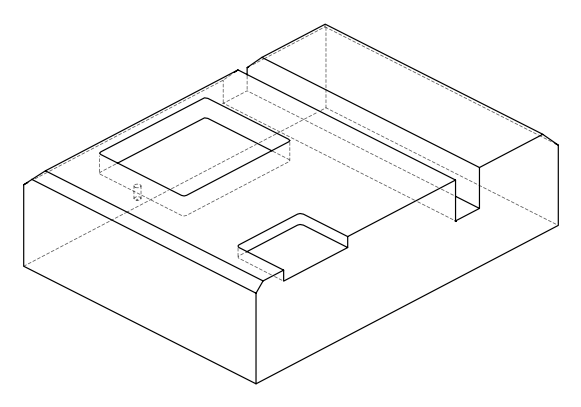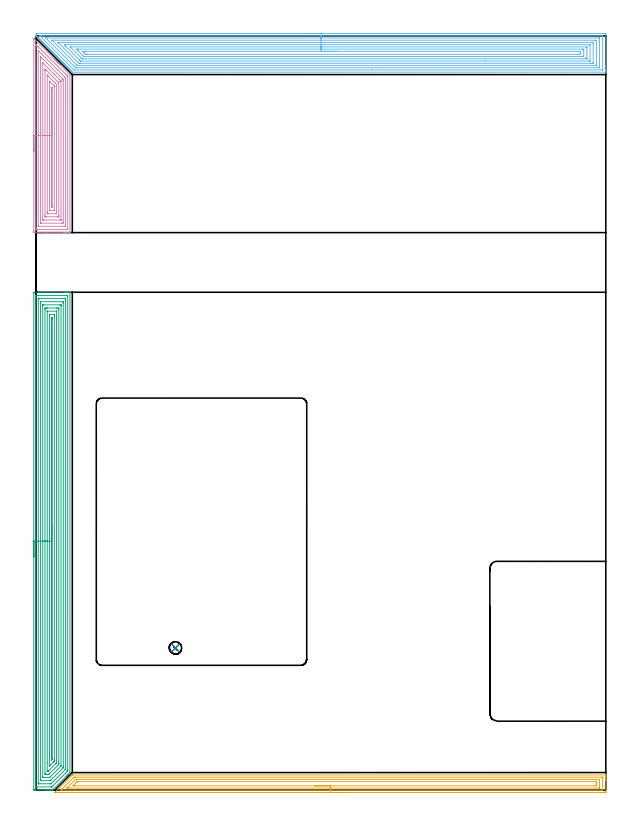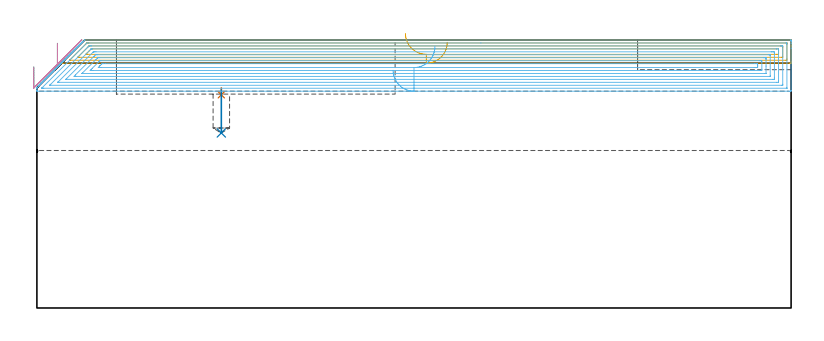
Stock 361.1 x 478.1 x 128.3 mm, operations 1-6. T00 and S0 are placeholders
(PLAN: 9 operations, 5 tool changes, 299 min)
(1 SPOT_DRILL | STEP1POCKET | NXT0321_9005460120000 | 0.03 min | 2796 mm3)
(2 DRILL_BLIND_HOLE_INTO_CENTER | STEP1POCKET | UGT0301_198 | 0.09 min | 854 mm3)
(3 AREA_MILL | FG_CHAMFER_SURFACE | UGT0205_001 | 22.74 min | 84876 mm3)
(4 AREA_MILL_1 | FG_CHAMFER_SURFACE_1 | UGT0205_001 | 8.26 min | 34534 mm3)
(5 AREA_MILL_2 | FG_CHAMFER_SURFACE_2 | UGT0205_001 | 11.28 min | 21065 mm3)
(6 AREA_MILL_3 | FG_CHAMFER_SURFACE_3 | UGT0205_001 | 25.62 min | 104254 mm3)
(7 MILL_RECTANGULAR_POCKET | POCKET_RECTANGULAR_STRAIGHT | NXT0201_008 | Follow Part, ap 1.5, ae 75% | 184.69 min | 582207 mm3)
(8 MILL_SLOT | SLOT_PARTIAL_RECTANGULAR | UGT0201_126 | Follow Part, ap 2, ae 75% | 34.03 min | 105619 mm3)
(9 MILL_RECTANGULAR_SLOT | SLOT_RECTANGULAR | UGT0201_004 | Follow Part, ap 8, ae 75% | 12.22 min | 717894 mm3)
(TOOL NXT0321_9005460120000 | NC Spot Drill, 142deg, 12mm, Carbide, Uncoated | D12 PA142 FL30 Z2)
(TOOL UGT0301_198 | Twist Drill 7.9 mm | D7.9 PA118 FL73 Z2)
(TOOL UGT0205_001 | Chamfer Mill 20 x 3 x 45 deg. | D20 FL50 Z2)
(TOOL NXT0201_008 | ENDMILL 6mm [2P460-0600-NA 1630] | D6 FL26 Z6)
(TOOL UGT0201_126 | Carbide End Mill 8.0 | D8 FL15 Z4)
(TOOL UGT0201_004 | End Mill 32 mm | D32 FL53 Z6)
(OP 1 SPOT_DRILL)
G17 G21 G94 G90
T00 M6
G54
G17 G0 G90 X88.3 Y90.1 S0 M3
G43 Z138.3 H0
G94 G81 G98 Z102.06 F250. R105.4
G80
M5
M2
(OP 2 DRILL_BLIND_HOLE_INTO_CENTER)
G17 G21 G94 G90
T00 M6
G54
G17 G0 G90 X88.3 Y90.1 S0 M3
G43 Z138.3 H0
G94 G81 G98 Z83.8 F250. R104.4
G80
M5
M2
(OP 3 AREA_MILL)
G17 G21 G94 G90
T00 M6
G54
G17 G0 G90 X-1.5 Y147.8 S1061 M3
G43 Z138.3 H0
Z115.4
G94 G1 Y147.838 Z114.528 F250.
Y147.952 Z113.664
Y148.141 Z112.812
Y148.403 Z111.98
Y148.737 Z111.174
Y149.14 Z110.4
Y149.609 Z109.664
Y150.14 Z108.972
Y150.729 Z108.329
Y151.372 Z107.74
Y152.064 Z107.209
Y152.8 Z106.74
Y153.574 Z106.337
Y154.38 Z106.003
Y155.212 Z105.741
Y156.064 Z105.552
Y156.928 Z105.438
Y157.8 Z105.4
Y314.986
X-1.496 Y315.435 Z105.402
X-1.492 Y315.59 Z105.406
X-1.334 Y315.6 Z105.564
X17.711 Z124.606
X18.317 Z125.211
X18.866 Z125.763
X19.197 Z126.094
X19.747 Z126.643
X20.078 Z126.973
X20.741 Z127.64
X21.068 Z127.968
X21.4 Y315.597 Z128.29
Y315.595 Z128.291
Y315.432 Z128.3
Y11.1 Z128.299
X20.144 Y9.843 Z127.042
X20.078 Y9.777 Z126.975
X19.894 Y9.594 Z126.793
X19.846 Y9.546 Z126.745
X19.197 Y8.896 Z126.094
X19.048 Y8.748 Z125.948
X10.39 Y0.091 Z117.288
X10.307 Y0.01 Z117.203
X10.059 Y0. Z116.958
X9.292 Z116.191
X8.629 Z115.524
X7.417 Z114.314
X6.868 Z113.762
X6.262 Z113.157
X-1.059 Z105.838
X-1.336 Y0.002 Z105.562
X-1.492 Y0.01 Z105.406
X-1.499 Y0.168 Z105.399
X-1.5 Y0.615 Z105.4
Y157.8
X-0.086 Z106.814
X-0.085 Y313.105 Z106.815
X-0.084 Y313.199 Z106.816
X-0.079 Y313.589 Z106.821
X0.31 Y313.597 Z107.21
X0.703 Y313.599 Z107.603
X1.188 Y313.6 Z108.088
X19.197 Y313.599 Z126.097
X19.687 Y313.596 Z126.587
X19.891 Y313.59 Z126.791
X19.979 Y313.562 Z126.879
X19.984 Y313.295 Z126.884
X19.985 Y313.199 Z126.885
X19.986 Y13.118 Z126.886
X19.982 Y12.323 Z126.882
X19.979 Y12.225 Z126.879
X19.97 Y12.132 Z126.87
X19.895 Y12.052 Z126.795
X19.779 Y11.931 Z126.679
X19.633 Y11.783 Z126.533
X19.197 Y11.347 Z126.097
X10.251 Y2.401 Z117.151
X9.873 Y2.032 Z116.773
X9.851 Y2.013 Z116.751
X9.806 Y2.008 Z116.706
X9.707 Y2.004 Z116.607
X9.51 Y2.001 Z116.41
X0.703 Z107.603
X0.214 Y2.004 Z107.114
X0.009 Y2.01 Z106.909
X-0.079 Y2.038 Z106.821
X-0.084 Y2.305 Z106.816
X-0.085 Y2.401 Z106.815
X-0.086 Y157.8 Z106.814
X1.328 Z108.228
X1.329 Y310.778 Z108.229
X1.334 Y311.413 Z108.234
X1.336 Y311.541 Z108.236
X1.343 Y311.591 Z108.243
X1.403 Y311.596 Z108.303
X1.583 Y311.598 Z108.483
X2.28 Y311.6 Z109.18
X18.133 Z125.033
X18.317 Y311.598 Z125.217
X18.501 Y311.593 Z125.401
X18.552 Y311.59 Z125.452
X18.565 Y311.583 Z125.465
X18.567 Y311.567 Z125.467
X18.57 Y311.499 Z125.47
X18.571 Y311.413 Z125.471
Y311.155
Y13.753
X18.57 Y13.435 Z125.47
X18.567 Y13.277 Z125.467
X18.565 Y13.2 Z125.465
X18.554 Y13.165 Z125.454
X18.515 Y13.118 Z125.415
X18.417 Y13.017 Z125.317
X18.317 Y12.916 Z125.217
X9.548 Y4.148 Z116.448
X9.51 Y4.112 Z116.41
X9.418 Y4.029 Z116.318
X9.335 Y4.01 Z116.235
X9.161 Y4.006 Z116.061
X8.813 Y4.001 Z115.713
X1.767 Y4. Z108.667
X1.583 Y4.002 Z108.483
X1.399 Y4.007 Z108.299
X1.348 Y4.01 Z108.248
X1.335 Y4.017 Z108.235
X1.333 Y4.033 Z108.233
X1.33 Y4.101 Z108.23
X1.329 Y4.187 Z108.229
X1.328 Y4.445 Z108.228
Y157.8
X2.743 Z109.643
Y309.344
X2.745 Y309.548 Z109.645
X2.748 Y309.581 Z109.648
X2.75 Y309.59 Z109.65
X2.758 Y309.593 Z109.658
X2.811 Y309.598 Z109.711
X2.918 Y309.599 Z109.818
X16.555 Y309.6 Z123.455
X16.985 Y309.598 Z123.885
X17.086 Y309.596 Z123.986
X17.135 Y309.591 Z124.035
X17.151 Y309.587 Z124.051
X17.152 Y309.572 Z124.052
X17.155 Y309.47 Z124.055
X17.157 Y309.017 Z124.057
Y308.734
Y15.187
X17.156 Y14.904 Z124.056
X17.152 Y14.299 Z124.052
X17.15 Y14.227 Z124.05
X17.117 Y14.178 Z124.017
X16.959 Y14.011 Z123.859
X16.757 Y13.806 Z123.657
X16.555 Y13.604 Z123.455
X9.51 Y6.559 Z116.41
X9.217 Y6.27 Z116.117
X9.018 Y6.077 Z115.918
X8.947 Y6.01 Z115.847
X8.602 Y6. Z115.502
X3.345 Z110.245
X2.915 Y6.002 Z109.815
X2.814 Y6.004 Z109.714
X2.765 Y6.009 Z109.665
X2.749 Y6.013 Z109.649
X2.748 Y6.028 Z109.648
X2.745 Y6.13 Z109.645
X2.743 Y6.583 Z109.643
Y6.866
Y157.8
X4.157 Z111.057
Y307.086
X4.159 Y307.225 Z111.059
X4.164 Y307.502 Z111.064
X4.171 Y307.591 Z111.071
X4.186 Y307.594 Z111.086
X4.225 Y307.596 Z111.125
X4.463 Y307.6 Z111.363
X15.032 Z121.932
X15.675 Y307.596 Z122.575
X15.717 Y307.594 Z122.617
X15.734 Y307.591 Z122.634
X15.738 Y307.433 Z122.638
X15.742 Y307.156 Z122.642
X15.743 Y307.017 Z122.643
Y306.948
Y15.658
X15.741 Y15.52 Z122.641
X15.736 Y15.247 Z122.636
X15.675 Y15.18 Z122.575
X15.54 Y15.04 Z122.44
X15.406 Y14.904 Z122.306
X9.154 Y8.652 Z116.054
X8.889 Y8.389 Z115.789
X8.629 Y8.134 Z115.529
X8.505 Y8.016 Z115.405
X8.384 Y8.007 Z115.284
X7.748 Y8.001 Z114.648
X7.511 Y8. Z114.411
X4.869 Z111.769
X4.225 Y8.004 Z111.125
X4.183 Y8.006 Z111.083
X4.166 Y8.009 Z111.066
X4.162 Y8.166 Z111.062
X4.158 Y8.444 Z111.058
X4.157 Y8.583 Z111.057
Y8.652
Y157.8
X5.571 Z112.471
X5.572 Y304.689 Z112.472
X5.575 Y305.161 Z112.475
X5.578 Y305.576 Z112.478
X5.987 Y305.59 Z112.887
X6.437 Y305.598 Z113.337
X6.868 Y305.6 Z113.768
X7.316 Z114.216
X13.033 Z119.933
X13.483 Y305.598 Z120.383
X13.913 Y305.59 Z120.813
X14.322 Y305.573 Z121.222
X14.326 Y305.161 Z121.226
X14.328 Y304.741 Z121.228
X14.329 Y17.583 Z121.229
X14.328 Y17.163 Z121.228
X14.324 Y16.69 Z121.224
X14.319 Y16.279 Z121.219
X13.85 Y15.797 Z120.75
X8.491 Y10.439 Z115.391
X8.113 Y10.069 Z115.013
X8.062 Y10.021 Z114.962
X7.964 Y10.01 Z114.864
X7.748 Y10.005 Z114.648
X7.3 Y10.001 Z114.2
X6.868 Y10. Z113.768
X6.418 Y10.002 Z113.318
X5.987 Y10.01 Z112.887
X5.578 Y10.027 Z112.478
X5.574 Y10.439 Z112.474
X5.572 Y10.859 Z112.472
X5.571 Y157.8 Z112.471
X6.985 Z113.885
X6.986 Y303.256 Z113.886
Y303.375
X6.99 Y303.567 Z113.89
X6.991 Y303.584 Z113.891
X7.039 Y303.59 Z113.939
X7.157 Y303.596 Z114.057
X7.305 Y303.599 Z114.205
X12.811 Y303.6 Z119.711
X12.875 Y303.597 Z119.775
X12.894 Y303.594 Z119.794
X12.908 Y303.588 Z119.808
X12.91 Y303.562 Z119.81
X12.914 Y303.496 Z119.814
X12.915 Y298.162 Z119.815
X12.914 Y17.704 Z119.814
X12.912 Y17.583 Z119.812
X12.908 Y17.391 Z119.808
X12.895 Y17.304 Z119.795
X12.835 Y17.241 Z119.735
X12.664 Y17.064 Z119.564
X12.293 Y16.69 Z119.193
X7.787 Y12.185 Z114.687
X7.748 Y12.147 Z114.648
X7.605 Y12.015 Z114.505
X7.454 Y12.009 Z114.354
X7.089 Y12.001 Z113.989
X7.025 Y12.003 Z113.925
X7.006 Y12.006 Z113.906
X6.992 Y12.012 Z113.892
X6.99 Y12.038 Z113.89
X6.986 Y12.104 Z113.886
X6.985 Y17.524 Z113.885
Y157.8
X8.4 Z115.3
Y300.696
X8.401 Y300.927 Z115.301
X8.407 Y301.589 Z115.307
X8.618 Y301.6 Z115.518
X8.629 Z115.529
X11.271 Y301.599 Z118.171
X11.493 Y301.589 Z118.393
X11.497 Y301.36 Z118.397
X11.5 Y300.696 Z118.4
Y300.463
Y19.138
X11.495 Y18.477 Z118.395
X11.493 Y18.365 Z118.393
X11.443 Y18.302 Z118.343
X11.271 Y18.122 Z118.171
X11.005 Y17.853 Z117.905
X10.737 Y17.583 Z117.637
X8.789 Y15.635 Z115.689
X8.629 Y15.476 Z115.529
X8.47 Y15.32 Z115.37
X8.425 Y15.279 Z115.325
X8.406 Y15.265 Z115.306
X8.404 Y15.286 Z115.304
X8.401 Y15.409 Z115.301
X8.4 Y16.03 Z115.3
Y157.8
X9.814 Z116.714
Y298.91
X9.816 Y299.218 Z116.716
X9.82 Y299.488 Z116.72
X9.836 Y299.59 Z116.736
X9.95 Y299.592 Z116.85
X10.064 Y299.59 Z116.964
X10.079 Y299.493 Z116.979
X10.084 Y299.22 Z116.984
X10.086 Y298.91 Z116.986
Y298.633
Y20.263
X10.085 Y19.986 Z116.985
X10.079 Y19.685 Z116.979
X10.067 Y19.37 Z116.967
X9.986 Y19.284 Z116.886
X9.945 Y19.242 Z116.845
X9.885 Y19.182 Z116.785
X9.845 Y19.147 Z116.745
X9.821 Y19.129 Z116.721
X9.819 Y19.143 Z116.719
X9.815 Y19.234 Z116.715
X9.814 Y19.37 Z116.714
Y19.637
Y157.8
Y158.672 Z116.752
Y159.537 Z116.866
Y160.388 Z117.055
Y161.22 Z117.317
Y162.026 Z117.651
Y162.8 Z118.054
Y163.536 Z118.522
Y164.228 Z119.053
Y164.871 Z119.643
Y165.46 Z120.286
Y165.992 Z120.978
Y166.46 Z121.714
Y166.863 Z122.488
Y167.197 Z123.294
Y167.459 Z124.126
Y167.648 Z124.977
Y167.762 Z125.842
Y167.8 Z126.714
G0 Z138.3
M5
M2
(OP 4 AREA_MILL_1)
G17 G21 G94 G90
T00 M6
G54
G17 G0 G90 X-1.497 Y404.953 S1061 M3
G43 Z138.3 H0
Z115.403
G94 G1 Y404.991 Z114.531 F250.
Y405.105 Z113.666
Y405.293 Z112.815
Y405.555 Z111.982
Y405.889 Z111.176
X-1.498 Y406.292 Z110.402
Y406.76 Z109.667
Y407.291 Z108.974
Y407.88 Z108.331
Y408.523 Z107.741
Y409.215 Z107.21
X-1.499 Y409.951 Z106.741
Y410.725 Z106.338
Y411.531 Z106.004
Y412.363 Z105.742
Y413.214 Z105.553
X-1.5 Y414.079 Z105.438
Y414.951 Z105.4
X-1.499 Y476.499 Z105.401
X-1.44 Y476.44 Z105.46
X-1.059 Y476.061 Z105.837
X11.363 Y463.637 Z118.262
X11.711 Y463.29 Z118.608
X12.216 Y462.784 Z119.116
X12.427 Y462.574 Z119.325
X12.592 Y462.41 Z119.487
X12.754 Y462.247 Z119.651
X12.872 Y462.129 Z119.77
X13.032 Y461.97 Z119.927
X13.189 Y461.812 Z120.087
X13.317 Y461.684 Z120.215
X13.473 Y461.53 Z120.368
X13.625 Y461.376 Z120.523
X13.762 Y461.239 Z120.66
X13.913 Y461.089 Z120.809
X14.061 Y460.94 Z120.959
X14.207 Y460.794 Z121.105
X14.354 Y460.649 Z121.249
X14.497 Y460.505 Z121.394
X14.653 Y460.349 Z121.55
X14.794 Y460.208 Z121.69
X14.932 Y460.069 Z121.83
X15.098 Y459.903 Z121.995
X15.234 Y459.768 Z122.13
X21.399 Y453.601 Z128.298
Y453.599
X21.4 Y452.782 Z128.3
Y353.528
X21.394 Y353.41 Z128.292
X21.146 Y353.4 Z128.044
X20.451 Z127.35
X19.705 Z126.604
X19.197 Z126.094
X18.944 Z125.84
X18.317 Z125.214
X18.063 Z124.96
X17.436 Z124.33
X6.427 Z113.324
X-1.059 Z105.838
X-1.491 Y353.409 Z105.405
X-1.495 Y353.533 Z105.403
X-1.499 Y353.973 Z105.401
X-1.5 Y354.419 Z105.4
Y414.951
X-0.086 Z106.814
Y471.382
X-0.085 Y472.271 Z106.815
X-0.084 Y472.366 Z106.816
X-0.079 Y472.612 Z106.821
X-0.001 Y472.539 Z106.899
X0.182 Y472.366 Z107.082
X0.703 Y471.847 Z107.603
X1.075 Y471.476 Z107.975
X19.197 Y453.353 Z126.097
X19.765 Y452.782 Z126.665
X19.957 Y452.581 Z126.857
X19.979 Y452.553 Z126.879
X19.981 Y452.532 Z126.881
X19.984 Y452.483 Z126.884
X19.985 Y452.384 Z126.885
Y355.754
X19.984 Y355.555 Z126.884
X19.981 Y355.456 Z126.881
X19.979 Y355.415 Z126.879
X19.897 Y355.41 Z126.797
X19.545 Y355.402 Z126.445
X19.197 Y355.401 Z126.097
X18.667 Y355.4 Z125.567
X0.703 Z107.603
X0.17 Y355.402 Z107.07
X0. Y355.407 Z106.9
X-0.079 Y355.411 Z106.821
X-0.084 Y355.659 Z106.816
X-0.085 Y355.754 Z106.815
X-0.086 Y356.551 Z106.814
Y414.951
X1.328 Z108.228
X1.329 Y468.172 Z108.229
Y468.43
X1.332 Y468.602 Z108.232
X1.335 Y468.737 Z108.235
X1.338 Y468.753 Z108.238
X1.349 Y468.744 Z108.249
X1.384 Y468.713 Z108.284
X1.583 Y468.517 Z108.483
X18.209 Y451.892 Z125.109
X18.317 Y451.782 Z125.217
X18.508 Y451.584 Z125.408
X18.553 Y451.536 Z125.453
X18.564 Y451.43 Z125.464
X18.568 Y451.259 Z125.468
X18.57 Y451.002 Z125.47
X18.571 Y450.745 Z125.471
Y450.112
Y358.424
Y358.168
X18.566 Y357.534 Z125.466
X18.564 Y357.415 Z125.464
X18.445 Y357.405 Z125.345
X18.317 Y357.402 Z125.217
X17.569 Y357.4 Z124.469
X1.583 Z108.483
X1.451 Y357.403 Z108.351
X1.362 Y357.407 Z108.262
X1.335 Y357.41 Z108.235
X1.333 Y357.419 Z108.233
X1.331 Y357.448 Z108.231
X1.329 Y357.534 Z108.229
X1.328 Y414.951 Z108.228
X2.743 Z109.643
Y464.072
X2.744 Y464.354 Z109.644
X2.748 Y464.798 Z109.648
X2.749 Y464.887 Z109.649
X3.345 Y464.307 Z110.245
X16.746 Y450.905 Z123.646
X16.944 Y450.703 Z123.844
X17.08 Y450.561 Z123.98
X17.151 Y450.483 Z124.051
X17.152 Y450.468 Z124.052
X17.155 Y450.395 Z124.055
X17.157 Y450.112 Z124.057
Y449.503
Y360.487
X17.156 Y360.205 Z124.056
X17.15 Y359.603 Z124.05
X17.146 Y359.41 Z124.046
X16.471 Y359.4 Z123.371
X3.26 Z110.16
X2.928 Y359.404 Z109.828
X2.763 Y359.409 Z109.663
X2.749 Y359.411 Z109.649
X2.747 Y359.422 Z109.647
X2.744 Y359.451 Z109.644
X2.743 Y359.494 Z109.643
Y359.923
Y414.951
X4.157 Z111.057
X4.158 Y460.794 Z111.058
X4.159 Y460.861 Z111.059
X4.163 Y460.931 Z111.063
X4.171 Y461.019 Z111.071
X4.225 Y460.969 Z111.125
X4.407 Y460.794 Z111.307
X11.271 Y453.931 Z118.171
X15.09 Y450.112 Z121.99
X15.675 Y449.524 Z122.575
X15.71 Y449.485 Z122.61
X15.725 Y449.465 Z122.625
X15.736 Y449.427 Z122.636
X15.741 Y449.291 Z122.641
X15.742 Y449.221 Z122.642
X15.743 Y361.847 Z122.643
X15.741 Y361.708 Z122.641
X15.736 Y361.433 Z122.636
X15.732 Y361.408 Z122.632
X15.728 Y361.405 Z122.628
X15.711 Y361.402 Z122.611
X15.675 Y361.401 Z122.575
X15.373 Y361.4 Z122.273
X4.804 Z111.704
X4.225 Y361.404 Z111.125
X4.187 Y361.406 Z111.087
X4.172 Y361.409 Z111.072
X4.164 Y361.501 Z111.064
X4.159 Y361.777 Z111.059
X4.157 Y361.916 Z111.057
Y414.951
X5.571 Z112.471
Y455.873
X5.572 Y456.343 Z112.472
X5.575 Y456.759 Z112.475
X5.58 Y457.161 Z112.48
X5.987 Y456.761 Z112.887
X6.409 Y456.343 Z113.309
X13.913 Y448.839 Z120.813
X14.164 Y448.584 Z121.064
X14.29 Y448.453 Z121.19
X14.319 Y448.422 Z121.219
X14.322 Y448.39 Z121.222
X14.325 Y448.331 Z121.225
X14.328 Y447.912 Z121.228
X14.329 Y364.235 Z121.229
X14.328 Y363.765 Z121.228
X14.326 Y363.555 Z121.226
X14.322 Y363.451 Z121.222
X14.32 Y363.41 Z121.22
X14.27 Y363.405 Z121.17
X13.913 Y363.402 Z120.813
X13.394 Y363.4 Z120.294
X6.348 Z113.248
X5.987 Y363.403 Z112.887
X5.626 Y363.408 Z112.526
X5.583 Y363.41 Z112.483
X5.578 Y363.44 Z112.478
X5.575 Y363.513 Z112.475
X5.572 Y363.625 Z112.472
X5.571 Y363.765 Z112.471
Y364.185
Y414.951
X6.985 Z113.885
X6.986 Y452.782 Z113.886
X6.989 Y453.091 Z113.889
X6.992 Y453.245 Z113.892
X6.996 Y453.295 Z113.896
X7.045 Y453.248 Z113.945
X7.52 Y452.782 Z114.42
X12.152 Y448.151 Z119.052
X12.856 Y447.441 Z119.756
X12.903 Y447.388 Z119.803
X12.908 Y447.343 Z119.808
X12.911 Y447.248 Z119.811
X12.913 Y447.056 Z119.813
X12.915 Y446.67 Z119.815
X12.914 Y365.665 Z119.814
X12.913 Y365.546 Z119.813
X12.91 Y365.45 Z119.81
X12.908 Y365.411 Z119.808
X12.728 Y365.407 Z119.628
X12.44 Y365.402 Z119.34
X12.296 Y365.4 Z119.196
X12.152 Z119.052
X7.748 Z114.648
X7.009 Y365.403 Z113.909
X7. Y365.41 Z113.9
X6.992 Y365.419 Z113.892
X6.99 Y365.546 Z113.89
X6.986 Y366.317 Z113.886
X6.985 Y366.436 Z113.885
Y414.951
X8.4 Z115.3
Y448.563
X8.404 Y449.221 Z115.304
X8.407 Y449.446 Z115.307
X11.271 Y446.582 Z118.171
X11.301 Y446.551 Z118.201
X11.493 Y446.326 Z118.393
X11.499 Y445.661 Z118.399
X11.5 Y445.429 Z118.4
Y367.752
X11.499 Y367.598 Z118.399
X11.496 Y367.475 Z118.396
X11.491 Y367.409 Z118.391
X11.472 Y367.407 Z118.372
X11.271 Y367.401 Z118.171
X11.198 Y367.4 Z118.098
X8.555 Y367.401 Z115.455
X8.443 Y367.41 Z115.343
X8.405 Y367.421 Z115.305
X8.402 Y367.438 Z115.302
X8.4 Y367.463 Z115.3
Y414.951
X9.814 Z116.714
Y445.046
X9.815 Y445.352 Z116.715
X9.818 Y445.491 Z116.718
X9.82 Y445.565 Z116.72
X9.868 Y445.524 Z116.768
X9.948 Y445.449 Z116.848
X10.065 Y445.329 Z116.965
X10.079 Y445.313 Z116.979
X10.081 Y445.284 Z116.981
X10.084 Y445.216 Z116.984
X10.086 Y445.078 Z116.986
Y370.304
X10.085 Y369.996 Z116.985
X10.082 Y369.689 Z116.982
X10.079 Y369.421 Z116.979
X9.95 Y369.41 Z116.85
X9.821 Y369.423 Z116.721
X9.817 Y369.686 Z116.717
X9.815 Y369.996 Z116.715
X9.814 Y370.272 Z116.714
Y414.951
Y415.822 Z116.752
Y416.687 Z116.866
Y417.539 Z117.054
Y418.371 Z117.317
Y419.177 Z117.651
Y419.951 Z118.053
Y420.686 Z118.522
Y421.378 Z119.053
Y422.022 Z119.643
Y422.611 Z120.286
Y423.142 Z120.978
Y423.611 Z121.714
Y424.014 Z122.488
Y424.348 Z123.294
Y424.61 Z124.126
Y424.799 Z124.977
Y424.913 Z125.842
Y424.951 Z126.714
G0 Z138.3
M5
M2
(OP 5 AREA_MILL_2)
G17 G21 G94 G90
T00 M6
G54
G17 G0 G90 X196.45 Y-1.5 S1061 M3
G43 Z138.3 H0
Z127.2
G94 G1 X196.412 Z126.328 F250.
X196.298 Z125.464
X196.109 Z124.612
X195.847 Z123.78
X195.513 Z122.974
X195.11 Z122.2
X194.642 Z121.464
X194.11 Z120.772
X193.521 Z120.129
X192.878 Z119.54
X192.186 Z119.008
X191.45 Z118.54
X190.676 Z118.137
X189.87 Z117.803
X189.038 Z117.541
X188.186 Z117.352
X187.322 Z117.238
X186.45 Z117.2
X11.864
X11.812 Y-1.497 Z117.201
X11.811 Y-1.496 Z117.202
X11.812 Y-1.487 Z117.21
X11.85 Y-1.449 Z117.248
X11.982 Y-1.316 Z117.38
X12.109 Y-1.19 Z117.508
X12.358 Y-0.942 Z117.758
X22.748 Y9.448 Z128.147
X22.906 Y9.598 Z128.287
X23.117 Y9.6 Z128.3
X360.94
X361.09 Y9.597 Z128.288
X361.094 Y9.536 Z128.228
X361.1 Y9.146 Z127.846
Y8.717 Z127.416
Y8.074 Z126.769
Y6.859 Z125.556
Y6.286 Z124.98
X361.099 Y-0.869 Z117.829
X361.097 Y-1.473 Z117.224
X361.093 Y-1.492 Z117.206
X360.493 Y-1.5 Z117.2
X186.45
Y-0.086 Z118.614
X16.087 Y-0.085 Z118.615
X15.977 Y-0.084 Z118.616
X15.866 Y-0.079 Z118.621
X15.692 Y-0.069 Z118.631
X15.78 Y0.026 Z118.726
X15.877 Y0.126 Z118.826
X15.977 Y0.227 Z118.927
X23.471 Y7.72 Z126.42
X23.83 Y8.074 Z126.774
X23.923 Y8.161 Z126.861
X23.957 Y8.179 Z126.879
X24.009 Y8.18 Z126.88
X24.791 Y8.185 Z126.885
X24.902 Y8.186 Z126.886
X358.708 Y8.185 Z126.885
X358.82
X359.041 Y8.18 Z126.88
X359.091 Y8.177 Z126.877
X359.094 Y8.164 Z126.864
X359.098 Y8.13 Z126.83
X359.099 Y8.074 Z126.774
X359.1 Y7.682 Z126.382
X359.099 Y0.528 Z119.228
X359.093 Y0.026 Z118.726
X359.09 Y-0.066 Z118.634
X358.93 Y-0.079 Z118.621
X358.818 Y-0.084 Z118.616
X358.708 Y-0.085 Z118.615
X186.45 Y-0.086 Z118.614
Y1.328 Z120.028
X20.439 Y1.329 Z120.029
X20.03 Y1.33 Z120.03
X19.568 Y1.334 Z120.034
X19.547 Y1.336 Z120.036
Y1.341 Z120.041
Y1.346 Z120.046
X22.249 Y4.05 Z122.75
X24.485 Y6.286 Z124.986
X24.694 Y6.494 Z125.194
X24.902 Y6.7 Z125.4
X24.962 Y6.751 Z125.451
X24.983 Y6.765 Z125.465
X25.005 Y6.767 Z125.467
X25.106 Y6.77 Z125.47
X25.31 Y6.771 Z125.471
X356.031
X356.44 Y6.77 Z125.47
X356.923 Y6.767 Z125.467
X357.075 Y6.765 Z125.465
X357.09 Y6.463 Z125.163
X357.096 Y6.286 Z124.986
X357.099 Y6.109 Z124.809
Y1.638 Z120.338
X357.094 Y1.46 Z120.16
X357.09 Y1.346 Z120.046
X357.071 Y1.335 Z120.035
X357.044 Y1.333 Z120.033
X356.923 Y1.331 Z120.031
X356.515 Y1.329 Z120.029
X186.45 Y1.328 Z120.028
Y2.743 Z121.443
X23.975
X23.614 Y2.745 Z121.445
X23.434 Y2.749 Z121.449
X23.41 Y2.751 Z121.451
X23.417 Y2.762 Z121.462
X23.441 Y2.789 Z121.489
X23.684 Y3.035 Z121.735
X23.928 Y3.279 Z121.979
X24.902 Y4.254 Z122.954
X25.795 Y5.146 Z123.846
X25.918 Y5.267 Z123.967
X25.973 Y5.317 Z124.017
X26.002 Y5.342 Z124.042
X26.045 Y5.35 Z124.05
X26.258 Y5.354 Z124.054
X26.687 Y5.357 Z124.057
X26.721
X354.28
X355.09 Y5.346 Z124.046
X355.1 Y4.536 Z123.236
Y4.497 Z123.197
Y3.641 Z122.341
X355.093 Y2.754 Z121.454
X354.246 Y2.743 Z121.443
X354.212
X186.45
X185.578 Z121.481
X184.714 Z121.595
X183.862 Z121.783
X183.03 Z122.046
X182.224 Z122.38
X181.45 Z122.782
X180.714 Z123.251
X180.022 Z123.782
X179.379 Z124.372
X178.79 Z125.015
X178.258 Z125.707
X177.79 Z126.443
X177.387 Z127.217
X177.053 Z128.022
X176.791 Z128.854
X176.602 Z129.706
X176.488 Z130.571
X176.45 Z131.443
G0 Z138.3
M5
M2
(OP 6 AREA_MILL_3)
G17 G21 G94 G90
T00 M6
G54
G17 G0 G90 X170.55 Y479.6 S1061 M3
G43 Z138.3 H0
Z113.8
G94 G1 X170.588 Z112.928 F250.
X170.702 Z112.064
X170.891 Z111.212
X171.153 Z110.38
X171.487 Z109.574
X171.89 Z108.8
X172.359 Z108.064
X172.89 Z107.372
X173.479 Z106.729
X174.122 Z106.14
X174.814 Z105.608
X175.55 Z105.14
X176.324 Z104.737
X177.13 Z104.403
X177.962 Z104.141
X178.814 Z103.952
X179.678 Z103.838
X180.55 Z103.8
X360.487
X360.756 Y479.597 Z103.802
X361.09 Y479.592 Z103.806
X361.1 Y479.253 Z104.145
Y459.023 Z124.372
Y456.622 Z126.774
Y455.955 Z127.444
Y455.568 Z127.832
Y455.167 Z128.224
X361.09 Y455.103 Z128.288
X360.934 Y455.1 Z128.3
X22.937
X22.903 Y455.105 Z128.294
X22.893 Y455.106 Z128.292
X22.045 Y455.955 Z127.444
X21.973 Y456.026 Z127.371
X21.903 Y456.097 Z127.302
X21.747 Y456.252 Z127.147
X21.675 Y456.324 Z127.073
X21.604 Y456.395 Z127.004
X21.449 Y456.55 Z126.849
X21.377 Y456.622 Z126.775
X21.306 Y456.693 Z126.706
X21.152 Y456.848 Z126.551
X21.079 Y456.92 Z126.477
X21.008 Y456.992 Z126.407
X20.854 Y457.145 Z126.254
X20.781 Y457.218 Z126.179
X20.709 Y457.29 Z126.109
X20.556 Y457.443 Z125.956
X20.483 Y457.516 Z125.881
X20.411 Y457.588 Z125.811
X20.259 Y457.741 Z125.658
X20.185 Y457.814 Z125.583
X20.113 Y457.887 Z125.512
X19.961 Y458.038 Z125.361
X19.887 Y458.112 Z125.285
X19.814 Y458.185 Z125.214
X19.663 Y458.336 Z125.063
X19.589 Y458.41 Z124.987
X19.516 Y458.484 Z124.916
X19.366 Y458.634 Z124.765
X19.29 Y458.708 Z124.689
X19.218 Y458.782 Z124.617
X19.068 Y458.931 Z124.468
X18.992 Y459.006 Z124.391
X18.919 Y459.08 Z124.319
X18.77 Y459.229 Z124.17
X18.694 Y459.304 Z124.093
X18.621 Y459.379 Z124.021
X18.473 Y459.527 Z123.872
X18.396 Y459.602 Z123.794
X18.323 Y459.677 Z123.722
X18.175 Y459.824 Z123.575
X18.098 Y459.9 Z123.496
X18.024 Y459.975 Z123.424
X17.877 Y460.122 Z123.277
X17.8 Y460.198 Z123.198
X17.726 Y460.274 Z123.125
X17.58 Y460.42 Z122.979
X17.502 Y460.496 Z122.9
X17.428 Y460.572 Z122.827
X17.282 Y460.717 Z122.682
X17.204 Y460.794 Z122.602
X17.129 Y460.87 Z122.529
X16.984 Y461.015 Z122.384
X16.906 Y461.092 Z122.304
X16.831 Y461.169 Z122.23
X16.687 Y461.313 Z122.086
X16.608 Y461.39 Z122.006
X16.533 Y461.467 Z121.932
X16.389 Y461.61 Z121.789
X16.31 Y461.688 Z121.708
X16.234 Y461.765 Z121.634
X16.091 Y461.908 Z121.491
X16.012 Y461.986 Z121.41
X15.936 Y462.064 Z121.335
X15.794 Y462.206 Z121.193
X15.714 Y462.284 Z121.112
X15.637 Y462.362 Z121.037
X15.496 Y462.503 Z120.896
X15.416 Y462.582 Z120.814
X15.339 Y462.66 Z120.739
X15.198 Y462.801 Z120.598
X15.118 Y462.88 Z120.516
X15.041 Y462.959 Z120.44
X14.901 Y463.099 Z120.3
X14.82 Y463.178 Z120.218
X14.742 Y463.257 Z120.142
X14.603 Y463.396 Z120.003
X14.522 Y463.476 Z119.92
X14.444 Y463.556 Z119.844
X14.305 Y463.694 Z119.705
X14.224 Y463.774 Z119.622
X14.146 Y463.854 Z119.545
X14.008 Y463.992 Z119.407
X13.926 Y464.072 Z119.324
X13.847 Y464.152 Z119.247
X13.71 Y464.289 Z119.11
X13.628 Y464.37 Z119.026
X13.549 Y464.451 Z118.949
X13.412 Y464.587 Z118.812
X13.33 Y464.668 Z118.728
X13.251 Y464.749 Z118.65
X13.115 Y464.885 Z118.514
X13.032 Y464.966 Z118.43
X12.952 Y465.047 Z118.352
X12.817 Y465.182 Z118.217
X12.734 Y465.264 Z118.132
X12.654 Y465.346 Z118.054
X12.519 Y465.48 Z117.919
X12.436 Y465.562 Z117.834
X12.356 Y465.644 Z117.755
X12.222 Y465.778 Z117.621
X12.138 Y465.86 Z117.536
X12.057 Y465.942 Z117.457
X11.924 Y466.075 Z117.324
X11.84 Y466.158 Z117.238
X11.759 Y466.241 Z117.158
X11.627 Y466.373 Z117.026
X11.542 Y466.456 Z116.94
X11.461 Y466.539 Z116.86
X11.329 Y466.671 Z116.728
X11.244 Y466.754 Z116.642
X11.162 Y466.837 Z116.562
X11.031 Y466.968 Z116.431
X10.946 Y467.052 Z116.344
X10.864 Y467.136 Z116.263
X10.734 Y467.266 Z116.133
X10.648 Y467.35 Z116.046
X10.566 Y467.434 Z115.965
X10.436 Y467.564 Z115.835
X10.35 Y467.648 Z115.748
X10.267 Y467.732 Z115.667
X10.138 Y467.861 Z115.538
X10.052 Y467.946 Z115.45
X9.969 Y468.031 Z115.368
X9.841 Y468.159 Z115.24
X9.754 Y468.244 Z115.152
X9.67 Y468.329 Z115.07
X9.543 Y468.457 Z114.942
X9.456 Y468.542 Z114.854
X9.372 Y468.628 Z114.772
X9.245 Y468.754 Z114.645
X9.16 Y468.838 Z114.558
X9.074 Y468.926 Z114.473
X8.948 Y469.052 Z114.347
X8.86 Y469.138 Z114.258
X8.775 Y469.224 Z114.175
X8.65 Y469.35 Z114.049
X8.562 Y469.436 Z113.96
X8.477 Y469.523 Z113.877
X8.352 Y469.647 Z113.752
X8.264 Y469.734 Z113.662
X8.179 Y469.821 Z113.578
X8.055 Y469.945 Z113.454
X7.966 Y470.032 Z113.364
X7.88 Y470.119 Z113.28
X7.757 Y470.243 Z113.156
X7.668 Y470.33 Z113.066
X7.582 Y470.418 Z112.982
X7.459 Y470.54 Z112.859
X7.37 Y470.628 Z112.768
X7.284 Y470.716 Z112.683
X7.162 Y470.838 Z112.561
X7.072 Y470.926 Z112.47
X6.985 Y471.014 Z112.385
X6.864 Y471.136 Z112.263
X6.774 Y471.224 Z112.172
X6.687 Y471.313 Z112.087
X6.566 Y471.433 Z111.966
X6.476 Y471.522 Z111.874
X6.389 Y471.611 Z111.788
X6.269 Y471.731 Z111.668
X6.178 Y471.82 Z111.576
X6.09 Y471.909 Z111.49
X5.971 Y472.029 Z111.37
X5.88 Y472.118 Z111.278
X5.792 Y472.208 Z111.192
X5.673 Y472.326 Z111.073
X5.582 Y472.416 Z110.98
X5.494 Y472.506 Z110.893
X5.376 Y472.624 Z110.775
X5.284 Y472.714 Z110.682
X5.195 Y472.805 Z110.595
X5.078 Y472.922 Z110.477
X4.986 Y473.012 Z110.384
X4.897 Y473.103 Z110.296
X4.78 Y473.219 Z110.18
X4.688 Y473.31 Z110.086
X4.599 Y473.401 Z109.998
X4.483 Y473.517 Z109.882
X4.39 Y473.608 Z109.788
X4.3 Y473.7 Z109.7
X4.185 Y473.815 Z109.585
X4.092 Y473.906 Z109.49
X4.002 Y473.998 Z109.401
X3.887 Y474.112 Z109.287
X3.794 Y474.204 Z109.192
X3.703 Y474.296 Z109.103
X3.59 Y474.41 Z108.989
X3.496 Y474.502 Z108.894
X3.405 Y474.595 Z108.805
X3.292 Y474.708 Z108.692
X3.198 Y474.8 Z108.596
X3.107 Y474.893 Z108.506
X2.994 Y475.006 Z108.394
X2.9 Y475.098 Z108.298
X2.808 Y475.191 Z108.208
X2.697 Y475.303 Z108.096
X2.602 Y475.396 Z108.
X2.51 Y475.49 Z107.91
X2.399 Y475.601 Z107.799
X2.304 Y475.694 Z107.702
X2.212 Y475.788 Z107.611
X2.101 Y475.899 Z107.501
X2.006 Y475.992 Z107.404
X1.913 Y476.086 Z107.313
X1.804 Y476.196 Z107.203
X1.708 Y476.29 Z107.106
X1.615 Y476.385 Z107.015
X1.506 Y476.494 Z106.906
X1.41 Y476.588 Z106.808
X1.317 Y476.683 Z106.716
X1.208 Y476.792 Z106.608
X1.112 Y476.886 Z106.51
X1.018 Y476.981 Z106.418
X0.911 Y477.089 Z106.31
X0.814 Y477.184 Z106.212
X0.368 Y477.631 Z105.768
X0.209 Y477.79 Z105.609
X0.018 Y477.984 Z105.414
X0.002 Y478.007 Z105.39
X0. Y478.078 Z105.32
Y478.105 Z105.294
Y479.201 Z104.199
X0.01 Y479.592 Z103.805
X0.1 Y479.6 Z103.8
X180.55
Y478.186 Z105.214
X358.808 Y478.185 Z105.215
X359.022 Y478.182 Z105.218
X359.079 Y478.179 Z105.221
X359.09 Y478.168 Z105.232
X359.096 Y478.135 Z105.265
X359.099 Y478.078 Z105.322
X359.1 Y457.117 Z126.283
X359.093 Y456.622 Z126.778
X359.09 Y456.529 Z126.871
X358.915 Y456.519 Z126.881
X358.807 Y456.515 Z126.885
X212.582 Y456.514 Z126.886
X24.724 Y456.515 Z126.885
X23.931 Y456.521 Z126.879
X23.831 Y456.619 Z126.781
X2.399 Y478.052 Z105.348
X2.376 Y478.078 Z105.322
X2.299 Y478.179 Z105.221
X2.399 Y478.181 Z105.219
X3.185 Y478.186 Z105.214
X3.292
X180.55
Y476.772 Z106.628
X356.435 Y476.771 Z106.629
X356.915 Y476.767 Z106.633
X357.073 Y476.765 Z106.635
X357.09 Y476.759 Z106.641
X357.095 Y476.697 Z106.703
X357.098 Y476.599 Z106.801
X357.1 Y476.475 Z106.925
Y476.29 Z107.11
X357.099 Y458.226 Z125.174
X357.092 Y458.04 Z125.36
X357.086 Y457.935 Z125.465
X357.035 Y457.933 Z125.467
X356.915 Y457.93 Z125.47
X356.503 Y457.929 Z125.471
X356.022
X26.097
X25.617 Y457.931 Z125.469
X25.197 Y457.936 Z125.464
X24.963 Y457.948 Z125.452
X24.724 Y458.178 Z125.222
X24.49 Y458.41 Z124.99
X23.831 Y459.068 Z124.332
X6.609 Y476.29 Z107.11
X6.356 Y476.547 Z106.853
X6.19 Y476.72 Z106.68
X6.148 Y476.766 Z106.634
X6.166 Y476.768 Z106.632
X6.223 Y476.77 Z106.63
X6.384 Y476.771 Z106.629
X180.55 Y476.772 Z106.628
Y475.357 Z108.043
X354.275
X355.081 Y475.35 Z108.05
X355.1 Y474.532 Z108.868
Y474.502 Z108.898
X355.099 Y460.198 Z123.202
X355.083 Y459.35 Z124.05
X354.236 Y459.343 Z124.057
X354.197
X26.47
X26.045 Y459.348 Z124.052
X26.022 Y459.349 Z124.051
X25.986 Y459.375 Z124.025
X25.9 Y459.455 Z123.945
X25.773 Y459.577 Z123.823
X25.617 Y459.732 Z123.668
X25.151 Y460.198 Z123.202
X10.122 Y475.227 Z108.173
X10.073 Y475.278 Z108.122
X10.023 Y475.333 Z108.067
X10.011 Y475.35 Z108.05
X10.013 Y475.351 Z108.049
X10.056 Y475.353 Z108.047
X10.436 Y475.357 Z108.043
X10.475
X180.55
Y473.943 Z109.457
X352.116
X352.45 Y473.942 Z109.458
X353.013 Y473.938 Z109.462
X353.071 Y473.936 Z109.464
X353.09 Y473.92 Z109.48
X353.096 Y473.855 Z109.545
X353.099 Y473.608 Z109.792
X353.1 Y472.958 Z110.442
X353.099 Y461.336 Z122.064
X353.096 Y461.092 Z122.308
X353.09 Y460.773 Z122.627
X352.778 Y460.764 Z122.636
X352.45 Y460.76 Z122.64
X351.891 Y460.757 Z122.643
X351.557
X28.296
X27.736 Y460.758 Z122.642
X27.403 Y460.76 Z122.64
X27.07 Y460.764 Z122.636
X27.038 Y460.771 Z122.629
X27.016 Y460.79 Z122.61
X26.97 Y460.832 Z122.568
X26.881 Y460.918 Z122.482
X26.706 Y461.092 Z122.308
X14.191 Y473.608 Z109.792
X14.008 Y473.793 Z109.607
X13.885 Y473.926 Z109.474
X13.878 Y473.939 Z109.461
X13.885 Y473.94 Z109.46
X13.901 Y473.941 Z109.459
X14.008 Y473.943 Z109.457
X180.55
Y472.529 Z110.871
X350.85
X351.029 Y472.527 Z110.873
X351.073 Y472.524 Z110.876
X351.088 Y472.522 Z110.878
X351.091 Y472.511 Z110.889
X351.095 Y472.47 Z110.93
X351.099 Y472.278 Z111.122
Y462.445 Z120.955
X351.095 Y462.298 Z121.102
X351.09 Y462.188 Z121.212
X351.017 Y462.178 Z121.222
X350.664 Y462.174 Z121.226
X350.478 Y462.172 Z121.228
X284.687 Y462.171 Z121.229
X29.003 Y462.172 Z121.228
X28.296 Y462.176 Z121.224
X28.103 Y462.178 Z121.222
X27.403 Y462.846 Z120.554
X27.368 Y462.88 Z120.52
X18.473 Y471.776 Z111.624
X18.43 Y471.82 Z111.58
X17.772 Y472.522 Z110.878
X18.473 Y472.527 Z110.873
X18.658 Y472.528 Z110.872
X180.55 Y472.529 Z110.871
Y471.115 Z112.285
X348.69 Y471.114 Z112.286
X348.878 Y471.113 Z112.287
X349.066 Y471.109 Z112.291
X349.084 Y471.108 Z112.292
X349.09 Y471.097 Z112.303
X349.095 Y471.059 Z112.341
X349.099 Y471. Z112.4
X349.1 Y467.575 Z115.825
Y464.446 Z118.954
X349.098 Y463.774 Z119.626
X349.095 Y463.663 Z119.737
X349.09 Y463.609 Z119.791
X349.085 Y463.592 Z119.808
X349.062 Y463.59 Z119.81
X348.878 Y463.588 Z119.812
X348.173 Y463.585 Z119.815
X347.985
X30.082 Y463.586 Z119.814
X29.375 Y463.588 Z119.812
X29.189 Y463.59 Z119.81
X29.131 Y463.592 Z119.808
X29.064 Y463.646 Z119.754
X28.931 Y463.774 Z119.626
X28.296 Y464.402 Z118.998
X21.772 Y470.926 Z112.474
X21.682 Y471.019 Z112.381
X21.613 Y471.093 Z112.307
X21.601 Y471.108 Z112.292
X21.616 Y471.11 Z112.29
X21.668 Y471.112 Z112.288
X21.857 Y471.114 Z112.286
X180.55 Y471.115 Z112.285
Y469.701 Z113.699
X346.199 Y469.7 Z113.7
X346.533 Y469.698 Z113.702
X347.092 Y469.693 Z113.707
X347.1 Y469.13 Z114.27
Y465.562 Z117.838
X347.092 Y465.007 Z118.393
X346.757 Y465.003 Z118.397
X346.199 Y465. Z118.4
X345.868
X30.643
X30.363 Y465.002 Z118.398
X30.222 Y465.004 Z118.396
X30.157 Y465.007 Z118.393
X30.082 Y465.073 Z118.327
X29.586 Y465.562 Z117.838
X26.51 Y468.637 Z114.763
X26.009 Y469.138 Z114.262
X25.617 Y469.534 Z113.866
X25.474 Y469.684 Z113.716
X25.617 Y469.693 Z113.707
X25.951 Y469.697 Z113.703
X26.51 Y469.7 Z113.7
X26.841
X180.55 Y469.701 Z113.699
Y468.286 Z115.114
X343.478
X344.373 Y468.285 Z115.115
X344.413 Y468.283 Z115.117
X345.09 Y468.244 Z115.156
X345.099 Y467.558 Z115.842
Y467.35 Z116.05
X345.096 Y466.667 Z116.733
X345.09 Y466.456 Z116.944
X344.453 Y466.417 Z116.983
X344.413 Y466.416 Z116.984
X343.562 Y466.414 Z116.986
X32.803
X31.908 Y466.415 Z116.985
X31.868 Y466.417 Z116.983
X31.152 Y466.456 Z116.944
X30.975 Y466.626 Z116.774
X30.247 Y467.35 Z116.05
X30.082 Y467.516 Z115.884
X29.364 Y468.244 Z115.156
X30.042 Y468.284 Z115.116
X30.082 Y468.285 Z115.115
X30.932 Y468.286 Z115.114
X180.55
X181.422 Z115.152
X182.287 Z115.266
X183.138 Z115.454
X183.97 Z115.717
X184.776 Z116.051
X185.55 Z116.453
X186.286 Z116.922
X186.978 Z117.453
X187.621 Z118.043
X188.21 Z118.686
X188.742 Z119.378
X189.21 Z120.114
X189.613 Z120.888
X189.947 Z121.694
X190.209 Z122.526
X190.398 Z123.377
X190.512 Z124.242
X190.55 Z125.114
G0 Z138.3
M5
M2
